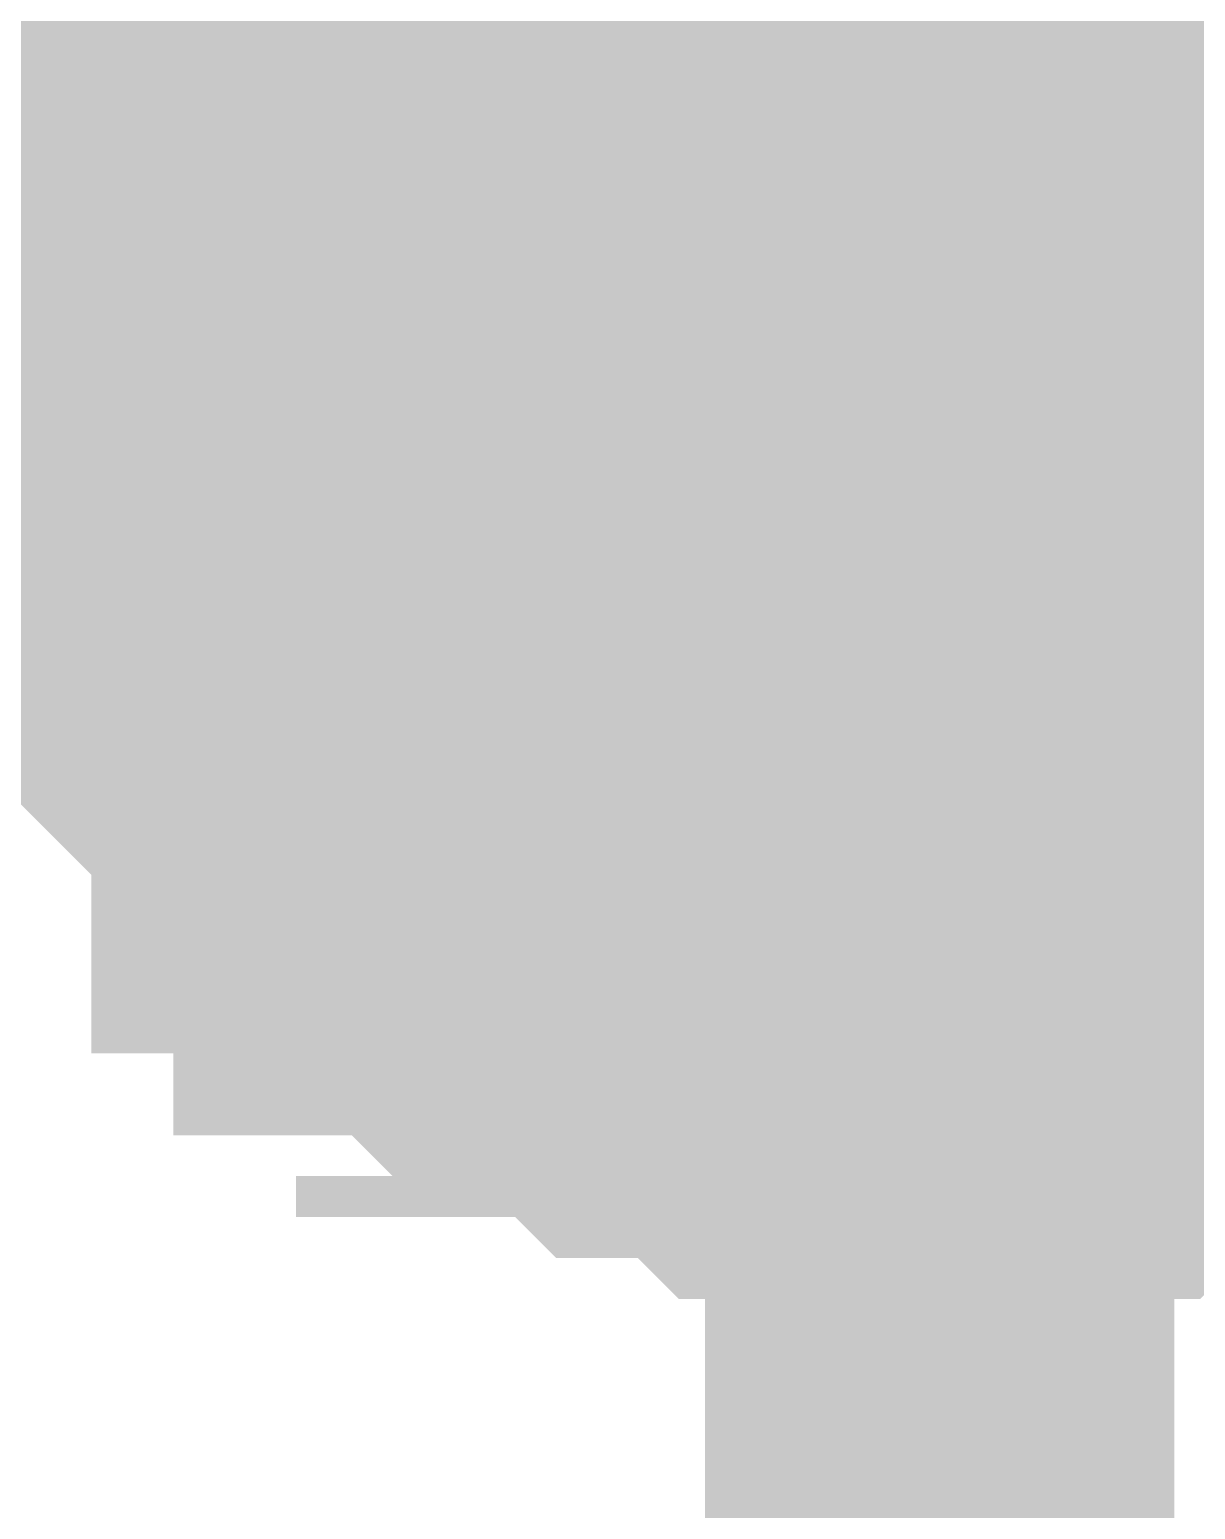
# Model space of a CAD drawing. Header units: inches. Extents: x 0 to 841, y 0 to 594.
# Drawn here: x 729.44 to 730.185, y 466.695 to 467.64 of the extents above; entities that cross this region are included whole.
import ezdxf

# ---------------------------------------------------------------- set-up
doc = ezdxf.new("R2010")
doc.units = ezdxf.units.IN
doc.layers.add('Sheet', color=255, linetype='Continuous')

msp = doc.modelspace()

# ---------------------------------------------------------------- linework, layer by layer
at = {"layer": 'Sheet'}
msp.add_lwpolyline([(729.74602, 467.50001, 0.508, 0.508, 1), (730.25402, 467.50001, 0.508, 0.508, 1)], format="xyseb", close=True, dxfattribs=at)
for points in [[(729.49904, 467.47581, 0.29972, 0.29972, 0), (729.49904, 467.50194, 0.29972, 0.29972, 0), (729.49904, 467.52807, 0.29972, 0.29972, 0), (729.49904, 467.5542, 0.29972, 0.29972, 0), (729.49904, 467.58033, 0.29972, 0.29972, 0), (729.52517, 467.60646, 0.29972, 0.29972, 0), (729.52517, 467.63259, 0.29972, 0.29972, 0), (729.52517, 467.65872, 0.29972, 0.29972, 0), (729.5513, 467.68485, 0.29972, 0.29972, 0), (729.5513, 467.71098, 0.29972, 0.29972, 0), (729.5513, 467.73711, 0.29972, 0.29972, 0), (729.57743, 467.73711, 0.29972, 0.29972, 0), (729.57743, 467.76324, 0.29972, 0.29972, 0), (729.60356, 467.78937, 0.29972, 0.29972, 0), (729.62969, 467.8155, 0.29972, 0.29972, 0)], [(729.49904, 467.47581, 0.29972, 0.29972, 0), (729.49904, 467.50194, 0.29972, 0.29972, 0), (729.49904, 467.52807, 0.29972, 0.29972, 0), (729.49904, 467.5542, 0.29972, 0.29972, 0), (729.49904, 467.58033, 0.29972, 0.29972, 0), (729.52517, 467.60646, 0.29972, 0.29972, 0), (729.52517, 467.63259, 0.29972, 0.29972, 0), (729.52517, 467.65872, 0.29972, 0.29972, 0), (729.5513, 467.68485, 0.29972, 0.29972, 0), (729.5513, 467.71098, 0.29972, 0.29972, 0), (729.5513, 467.73711, 0.29972, 0.29972, 0), (729.57743, 467.73711, 0.29972, 0.29972, 0), (729.57743, 467.76324, 0.29972, 0.29972, 0), (729.60356, 467.78937, 0.29972, 0.29972, 0), (729.62969, 467.8155, 0.29972, 0.29972, 0)], [(729.49904, 467.47581, 0.29972, 0.29972, 0), (729.49904, 467.50194, 0.29972, 0.29972, 0), (729.49904, 467.52807, 0.29972, 0.29972, 0), (729.49904, 467.5542, 0.29972, 0.29972, 0), (729.49904, 467.58033, 0.29972, 0.29972, 0), (729.52517, 467.60646, 0.29972, 0.29972, 0), (729.52517, 467.63259, 0.29972, 0.29972, 0), (729.52517, 467.65872, 0.29972, 0.29972, 0), (729.5513, 467.68485, 0.29972, 0.29972, 0), (729.5513, 467.71098, 0.29972, 0.29972, 0), (729.5513, 467.73711, 0.29972, 0.29972, 0), (729.57743, 467.73711, 0.29972, 0.29972, 0), (729.57743, 467.76324, 0.29972, 0.29972, 0), (729.60356, 467.78937, 0.29972, 0.29972, 0), (729.62969, 467.8155, 0.29972, 0.29972, 0)], [(729.49904, 467.47581, 0.29972, 0.29972, 0), (729.49904, 467.50194, 0.29972, 0.29972, 0), (729.49904, 467.52807, 0.29972, 0.29972, 0), (729.49904, 467.5542, 0.29972, 0.29972, 0), (729.49904, 467.58033, 0.29972, 0.29972, 0), (729.52517, 467.60646, 0.29972, 0.29972, 0), (729.52517, 467.63259, 0.29972, 0.29972, 0), (729.52517, 467.65872, 0.29972, 0.29972, 0), (729.5513, 467.68485, 0.29972, 0.29972, 0), (729.5513, 467.71098, 0.29972, 0.29972, 0), (729.5513, 467.73711, 0.29972, 0.29972, 0), (729.57743, 467.73711, 0.29972, 0.29972, 0), (729.57743, 467.76324, 0.29972, 0.29972, 0), (729.60356, 467.78937, 0.29972, 0.29972, 0), (729.62969, 467.8155, 0.29972, 0.29972, 0)], [(729.49904, 467.47581, 0.29972, 0.29972, 0), (729.49904, 467.50194, 0.29972, 0.29972, 0), (729.49904, 467.52807, 0.29972, 0.29972, 0), (729.49904, 467.5542, 0.29972, 0.29972, 0), (729.49904, 467.58033, 0.29972, 0.29972, 0), (729.52517, 467.60646, 0.29972, 0.29972, 0), (729.52517, 467.63259, 0.29972, 0.29972, 0), (729.52517, 467.65872, 0.29972, 0.29972, 0), (729.5513, 467.68485, 0.29972, 0.29972, 0), (729.5513, 467.71098, 0.29972, 0.29972, 0), (729.5513, 467.73711, 0.29972, 0.29972, 0), (729.57743, 467.73711, 0.29972, 0.29972, 0), (729.57743, 467.76324, 0.29972, 0.29972, 0), (729.60356, 467.78937, 0.29972, 0.29972, 0), (729.62969, 467.8155, 0.29972, 0.29972, 0)], [(729.49904, 467.47581, 0.29972, 0.29972, 0), (729.49904, 467.50194, 0.29972, 0.29972, 0), (729.49904, 467.52807, 0.29972, 0.29972, 0), (729.49904, 467.5542, 0.29972, 0.29972, 0), (729.49904, 467.58033, 0.29972, 0.29972, 0), (729.52517, 467.60646, 0.29972, 0.29972, 0), (729.52517, 467.63259, 0.29972, 0.29972, 0), (729.52517, 467.65872, 0.29972, 0.29972, 0), (729.5513, 467.68485, 0.29972, 0.29972, 0), (729.5513, 467.71098, 0.29972, 0.29972, 0), (729.5513, 467.73711, 0.29972, 0.29972, 0), (729.57743, 467.73711, 0.29972, 0.29972, 0), (729.57743, 467.76324, 0.29972, 0.29972, 0), (729.60356, 467.78937, 0.29972, 0.29972, 0), (729.62969, 467.8155, 0.29972, 0.29972, 0)], [(729.49904, 467.47581, 0.09906, 0.09906, 0), (729.49904, 467.50194, 0.09906, 0.09906, 0), (729.49904, 467.52807, 0.09906, 0.09906, 0), (729.49904, 467.5542, 0.09906, 0.09906, 0), (729.49904, 467.58033, 0.09906, 0.09906, 0), (729.52517, 467.60646, 0.09906, 0.09906, 0), (729.52517, 467.63259, 0.09906, 0.09906, 0), (729.52517, 467.65872, 0.09906, 0.09906, 0), (729.5513, 467.68485, 0.09906, 0.09906, 0), (729.5513, 467.71098, 0.09906, 0.09906, 0)], [(729.49904, 467.47581, 0.09906, 0.09906, 0), (729.49904, 467.50194, 0.09906, 0.09906, 0), (729.49904, 467.52807, 0.09906, 0.09906, 0), (729.49904, 467.5542, 0.09906, 0.09906, 0), (729.49904, 467.58033, 0.09906, 0.09906, 0), (729.52517, 467.60646, 0.09906, 0.09906, 0), (729.52517, 467.63259, 0.09906, 0.09906, 0), (729.52517, 467.65872, 0.09906, 0.09906, 0), (729.5513, 467.68485, 0.09906, 0.09906, 0), (729.5513, 467.71098, 0.09906, 0.09906, 0)], [(729.49904, 467.47581, 0.09906, 0.09906, 0), (729.49904, 467.50194, 0.09906, 0.09906, 0), (729.49904, 467.52807, 0.09906, 0.09906, 0), (729.49904, 467.5542, 0.09906, 0.09906, 0), (729.49904, 467.58033, 0.09906, 0.09906, 0), (729.52517, 467.60646, 0.09906, 0.09906, 0), (729.52517, 467.63259, 0.09906, 0.09906, 0), (729.52517, 467.65872, 0.09906, 0.09906, 0), (729.5513, 467.68485, 0.09906, 0.09906, 0), (729.5513, 467.71098, 0.09906, 0.09906, 0)], [(729.49904, 467.47581, 0.09906, 0.09906, 0), (729.49904, 467.50194, 0.09906, 0.09906, 0), (729.49904, 467.52807, 0.09906, 0.09906, 0), (729.49904, 467.5542, 0.09906, 0.09906, 0), (729.49904, 467.58033, 0.09906, 0.09906, 0), (729.52517, 467.60646, 0.09906, 0.09906, 0), (729.52517, 467.63259, 0.09906, 0.09906, 0), (729.52517, 467.65872, 0.09906, 0.09906, 0), (729.5513, 467.68485, 0.09906, 0.09906, 0), (729.5513, 467.71098, 0.09906, 0.09906, 0)], [(729.49904, 467.47581, 0.09906, 0.09906, 0), (729.49904, 467.50194, 0.09906, 0.09906, 0), (729.49904, 467.52807, 0.09906, 0.09906, 0), (729.49904, 467.5542, 0.09906, 0.09906, 0), (729.49904, 467.58033, 0.09906, 0.09906, 0), (729.52517, 467.60646, 0.09906, 0.09906, 0), (729.52517, 467.63259, 0.09906, 0.09906, 0), (729.52517, 467.65872, 0.09906, 0.09906, 0), (729.5513, 467.68485, 0.09906, 0.09906, 0), (729.5513, 467.71098, 0.09906, 0.09906, 0)], [(729.49904, 467.47581, 0.09906, 0.09906, 0), (729.49904, 467.50194, 0.09906, 0.09906, 0), (729.49904, 467.52807, 0.09906, 0.09906, 0), (729.49904, 467.5542, 0.09906, 0.09906, 0), (729.49904, 467.58033, 0.09906, 0.09906, 0), (729.52517, 467.60646, 0.09906, 0.09906, 0), (729.52517, 467.63259, 0.09906, 0.09906, 0), (729.52517, 467.65872, 0.09906, 0.09906, 0), (729.5513, 467.68485, 0.09906, 0.09906, 0), (729.5513, 467.71098, 0.09906, 0.09906, 0)], [(715.02246, 462.48487, 0.29972, 0.29972, 0), (730.02166, 462.48487, 0.29972, 0.29972, 0), (730.02166, 467.47581, 0.29972, 0.29972, 0)], [(730.02166, 467.47581, 0.29972, 0.29972, 0), (727.51308, 467.47581, 0.29972, 0.29972, 0)], [(730.02166, 466.97932, 0.29972, 0.29972, 0), (729.99553, 466.97932, 0.29972, 0.29972, 0), (729.96939, 466.97932, 0.29972, 0.29972, 0), (729.94326, 466.97932, 0.29972, 0.29972, 0), (729.91713, 466.97932, 0.29972, 0.29972, 0), (729.891, 467.00546, 0.29972, 0.29972, 0), (729.86487, 467.00546, 0.29972, 0.29972, 0), (729.83874, 467.00546, 0.29972, 0.29972, 0), (729.81261, 467.03159, 0.29972, 0.29972, 0), (729.78648, 467.03159, 0.29972, 0.29972, 0), (729.76035, 467.03159, 0.29972, 0.29972, 0), (729.76035, 467.05772, 0.29972, 0.29972, 0), (729.73422, 467.05772, 0.29972, 0.29972, 0), (729.70808, 467.08385, 0.29972, 0.29972, 0), (729.68195, 467.08385, 0.29972, 0.29972, 0), (729.68195, 467.10998, 0.29972, 0.29972, 0), (729.65582, 467.13611, 0.29972, 0.29972, 0), (729.62969, 467.13611, 0.29972, 0.29972, 0), (729.62969, 467.16224, 0.29972, 0.29972, 0), (729.60356, 467.18837, 0.29972, 0.29972, 0), (729.57743, 467.2145, 0.29972, 0.29972, 0), (729.57743, 467.2145, 0.29972, 0.29972, 0), (729.5513, 467.24063, 0.29972, 0.29972, 0), (729.5513, 467.26676, 0.29972, 0.29972, 0), (729.5513, 467.29289, 0.29972, 0.29972, 0), (729.52517, 467.31902, 0.29972, 0.29972, 0), (729.52517, 467.34515, 0.29972, 0.29972, 0), (729.52517, 467.34515, 0.29972, 0.29972, 0), (729.49904, 467.37128, 0.29972, 0.29972, 0), (729.49904, 467.39741, 0.29972, 0.29972, 0), (729.49904, 467.42354, 0.29972, 0.29972, 0), (729.49904, 467.44968, 0.29972, 0.29972, 0), (729.49904, 467.47581, 0.29972, 0.29972, 0)], [(729.49904, 467.47581, 0.29972, 0.29972, 0), (729.49904, 467.47581, 0.29972, 0.29972, 0)], [(730.02166, 466.97932, 0.29972, 0.29972, 0), (729.99553, 466.97932, 0.29972, 0.29972, 0), (729.96939, 466.97932, 0.29972, 0.29972, 0), (729.94326, 466.97932, 0.29972, 0.29972, 0), (729.91713, 466.97932, 0.29972, 0.29972, 0), (729.891, 467.00546, 0.29972, 0.29972, 0), (729.86487, 467.00546, 0.29972, 0.29972, 0), (729.83874, 467.00546, 0.29972, 0.29972, 0), (729.81261, 467.03159, 0.29972, 0.29972, 0), (729.78648, 467.03159, 0.29972, 0.29972, 0), (729.76035, 467.03159, 0.29972, 0.29972, 0), (729.76035, 467.05772, 0.29972, 0.29972, 0), (729.73422, 467.05772, 0.29972, 0.29972, 0), (729.70808, 467.08385, 0.29972, 0.29972, 0), (729.68195, 467.08385, 0.29972, 0.29972, 0), (729.68195, 467.10998, 0.29972, 0.29972, 0), (729.65582, 467.13611, 0.29972, 0.29972, 0), (729.62969, 467.13611, 0.29972, 0.29972, 0), (729.62969, 467.16224, 0.29972, 0.29972, 0), (729.60356, 467.18837, 0.29972, 0.29972, 0), (729.57743, 467.2145, 0.29972, 0.29972, 0), (729.57743, 467.2145, 0.29972, 0.29972, 0), (729.5513, 467.24063, 0.29972, 0.29972, 0), (729.5513, 467.26676, 0.29972, 0.29972, 0), (729.5513, 467.29289, 0.29972, 0.29972, 0), (729.52517, 467.31902, 0.29972, 0.29972, 0), (729.52517, 467.34515, 0.29972, 0.29972, 0), (729.52517, 467.34515, 0.29972, 0.29972, 0), (729.49904, 467.37128, 0.29972, 0.29972, 0), (729.49904, 467.39741, 0.29972, 0.29972, 0), (729.49904, 467.42354, 0.29972, 0.29972, 0), (729.49904, 467.44968, 0.29972, 0.29972, 0), (729.49904, 467.47581, 0.29972, 0.29972, 0)], [(729.49904, 467.47581, 0.29972, 0.29972, 0), (729.49904, 467.47581, 0.29972, 0.29972, 0)], [(730.02166, 466.97932, 0.29972, 0.29972, 0), (729.99553, 466.97932, 0.29972, 0.29972, 0), (729.96939, 466.97932, 0.29972, 0.29972, 0), (729.94326, 466.97932, 0.29972, 0.29972, 0), (729.91713, 466.97932, 0.29972, 0.29972, 0), (729.891, 467.00546, 0.29972, 0.29972, 0), (729.86487, 467.00546, 0.29972, 0.29972, 0), (729.83874, 467.00546, 0.29972, 0.29972, 0), (729.81261, 467.03159, 0.29972, 0.29972, 0), (729.78648, 467.03159, 0.29972, 0.29972, 0), (729.76035, 467.03159, 0.29972, 0.29972, 0), (729.76035, 467.05772, 0.29972, 0.29972, 0), (729.73422, 467.05772, 0.29972, 0.29972, 0), (729.70808, 467.08385, 0.29972, 0.29972, 0), (729.68195, 467.08385, 0.29972, 0.29972, 0), (729.68195, 467.10998, 0.29972, 0.29972, 0), (729.65582, 467.13611, 0.29972, 0.29972, 0), (729.62969, 467.13611, 0.29972, 0.29972, 0), (729.62969, 467.16224, 0.29972, 0.29972, 0), (729.60356, 467.18837, 0.29972, 0.29972, 0), (729.57743, 467.2145, 0.29972, 0.29972, 0), (729.57743, 467.2145, 0.29972, 0.29972, 0), (729.5513, 467.24063, 0.29972, 0.29972, 0), (729.5513, 467.26676, 0.29972, 0.29972, 0), (729.5513, 467.29289, 0.29972, 0.29972, 0), (729.52517, 467.31902, 0.29972, 0.29972, 0), (729.52517, 467.34515, 0.29972, 0.29972, 0), (729.52517, 467.34515, 0.29972, 0.29972, 0), (729.49904, 467.37128, 0.29972, 0.29972, 0), (729.49904, 467.39741, 0.29972, 0.29972, 0), (729.49904, 467.42354, 0.29972, 0.29972, 0), (729.49904, 467.44968, 0.29972, 0.29972, 0), (729.49904, 467.47581, 0.29972, 0.29972, 0)], [(729.49904, 467.47581, 0.29972, 0.29972, 0), (729.49904, 467.47581, 0.29972, 0.29972, 0)], [(730.02166, 466.97932, 0.29972, 0.29972, 0), (729.99553, 466.97932, 0.29972, 0.29972, 0), (729.96939, 466.97932, 0.29972, 0.29972, 0), (729.94326, 466.97932, 0.29972, 0.29972, 0), (729.91713, 466.97932, 0.29972, 0.29972, 0), (729.891, 467.00546, 0.29972, 0.29972, 0), (729.86487, 467.00546, 0.29972, 0.29972, 0), (729.83874, 467.00546, 0.29972, 0.29972, 0), (729.81261, 467.03159, 0.29972, 0.29972, 0), (729.78648, 467.03159, 0.29972, 0.29972, 0), (729.76035, 467.03159, 0.29972, 0.29972, 0), (729.76035, 467.05772, 0.29972, 0.29972, 0), (729.73422, 467.05772, 0.29972, 0.29972, 0), (729.70808, 467.08385, 0.29972, 0.29972, 0), (729.68195, 467.08385, 0.29972, 0.29972, 0), (729.68195, 467.10998, 0.29972, 0.29972, 0), (729.65582, 467.13611, 0.29972, 0.29972, 0), (729.62969, 467.13611, 0.29972, 0.29972, 0), (729.62969, 467.16224, 0.29972, 0.29972, 0), (729.60356, 467.18837, 0.29972, 0.29972, 0), (729.57743, 467.2145, 0.29972, 0.29972, 0), (729.57743, 467.2145, 0.29972, 0.29972, 0), (729.5513, 467.24063, 0.29972, 0.29972, 0), (729.5513, 467.26676, 0.29972, 0.29972, 0), (729.5513, 467.29289, 0.29972, 0.29972, 0), (729.52517, 467.31902, 0.29972, 0.29972, 0), (729.52517, 467.34515, 0.29972, 0.29972, 0), (729.52517, 467.34515, 0.29972, 0.29972, 0), (729.49904, 467.37128, 0.29972, 0.29972, 0), (729.49904, 467.39741, 0.29972, 0.29972, 0), (729.49904, 467.42354, 0.29972, 0.29972, 0), (729.49904, 467.44968, 0.29972, 0.29972, 0), (729.49904, 467.47581, 0.29972, 0.29972, 0)], [(729.49904, 467.47581, 0.29972, 0.29972, 0), (729.49904, 467.47581, 0.29972, 0.29972, 0)], [(730.02166, 466.97932, 0.29972, 0.29972, 0), (729.99553, 466.97932, 0.29972, 0.29972, 0), (729.96939, 466.97932, 0.29972, 0.29972, 0), (729.94326, 466.97932, 0.29972, 0.29972, 0), (729.91713, 466.97932, 0.29972, 0.29972, 0), (729.891, 467.00546, 0.29972, 0.29972, 0), (729.86487, 467.00546, 0.29972, 0.29972, 0), (729.83874, 467.00546, 0.29972, 0.29972, 0), (729.81261, 467.03159, 0.29972, 0.29972, 0), (729.78648, 467.03159, 0.29972, 0.29972, 0), (729.76035, 467.03159, 0.29972, 0.29972, 0), (729.76035, 467.05772, 0.29972, 0.29972, 0), (729.73422, 467.05772, 0.29972, 0.29972, 0), (729.70808, 467.08385, 0.29972, 0.29972, 0), (729.68195, 467.08385, 0.29972, 0.29972, 0), (729.68195, 467.10998, 0.29972, 0.29972, 0), (729.65582, 467.13611, 0.29972, 0.29972, 0), (729.62969, 467.13611, 0.29972, 0.29972, 0), (729.62969, 467.16224, 0.29972, 0.29972, 0), (729.60356, 467.18837, 0.29972, 0.29972, 0), (729.57743, 467.2145, 0.29972, 0.29972, 0), (729.57743, 467.2145, 0.29972, 0.29972, 0), (729.5513, 467.24063, 0.29972, 0.29972, 0), (729.5513, 467.26676, 0.29972, 0.29972, 0), (729.5513, 467.29289, 0.29972, 0.29972, 0), (729.52517, 467.31902, 0.29972, 0.29972, 0), (729.52517, 467.34515, 0.29972, 0.29972, 0), (729.52517, 467.34515, 0.29972, 0.29972, 0), (729.49904, 467.37128, 0.29972, 0.29972, 0), (729.49904, 467.39741, 0.29972, 0.29972, 0), (729.49904, 467.42354, 0.29972, 0.29972, 0), (729.49904, 467.44968, 0.29972, 0.29972, 0), (729.49904, 467.47581, 0.29972, 0.29972, 0)], [(729.49904, 467.47581, 0.29972, 0.29972, 0), (729.49904, 467.47581, 0.29972, 0.29972, 0)], [(730.02166, 466.97932, 0.29972, 0.29972, 0), (729.99553, 466.97932, 0.29972, 0.29972, 0), (729.96939, 466.97932, 0.29972, 0.29972, 0), (729.94326, 466.97932, 0.29972, 0.29972, 0), (729.91713, 466.97932, 0.29972, 0.29972, 0), (729.891, 467.00546, 0.29972, 0.29972, 0), (729.86487, 467.00546, 0.29972, 0.29972, 0), (729.83874, 467.00546, 0.29972, 0.29972, 0), (729.81261, 467.03159, 0.29972, 0.29972, 0), (729.78648, 467.03159, 0.29972, 0.29972, 0), (729.76035, 467.03159, 0.29972, 0.29972, 0), (729.76035, 467.05772, 0.29972, 0.29972, 0), (729.73422, 467.05772, 0.29972, 0.29972, 0), (729.70808, 467.08385, 0.29972, 0.29972, 0), (729.68195, 467.08385, 0.29972, 0.29972, 0), (729.68195, 467.10998, 0.29972, 0.29972, 0), (729.65582, 467.13611, 0.29972, 0.29972, 0), (729.62969, 467.13611, 0.29972, 0.29972, 0), (729.62969, 467.16224, 0.29972, 0.29972, 0), (729.60356, 467.18837, 0.29972, 0.29972, 0), (729.57743, 467.2145, 0.29972, 0.29972, 0), (729.57743, 467.2145, 0.29972, 0.29972, 0), (729.5513, 467.24063, 0.29972, 0.29972, 0), (729.5513, 467.26676, 0.29972, 0.29972, 0), (729.5513, 467.29289, 0.29972, 0.29972, 0), (729.52517, 467.31902, 0.29972, 0.29972, 0), (729.52517, 467.34515, 0.29972, 0.29972, 0), (729.52517, 467.34515, 0.29972, 0.29972, 0), (729.49904, 467.37128, 0.29972, 0.29972, 0), (729.49904, 467.39741, 0.29972, 0.29972, 0), (729.49904, 467.42354, 0.29972, 0.29972, 0), (729.49904, 467.44968, 0.29972, 0.29972, 0), (729.49904, 467.47581, 0.29972, 0.29972, 0)], [(729.49904, 467.47581, 0.29972, 0.29972, 0), (729.49904, 467.47581, 0.29972, 0.29972, 0)], [(732.5041, 467.47581, 0.29972, 0.29972, 0), (730.02166, 467.47581, 0.29972, 0.29972, 0)], [(730.02166, 466.97932, 0.09906, 0.09906, 0), (729.99553, 466.97932, 0.09906, 0.09906, 0), (729.96939, 466.97932, 0.09906, 0.09906, 0), (729.94326, 466.97932, 0.09906, 0.09906, 0), (729.91713, 466.97932, 0.09906, 0.09906, 0), (729.891, 467.00546, 0.09906, 0.09906, 0), (729.86487, 467.00546, 0.09906, 0.09906, 0), (729.83874, 467.00546, 0.09906, 0.09906, 0), (729.81261, 467.03159, 0.09906, 0.09906, 0), (729.78648, 467.03159, 0.09906, 0.09906, 0), (729.76035, 467.03159, 0.09906, 0.09906, 0), (729.76035, 467.05772, 0.09906, 0.09906, 0), (729.73422, 467.05772, 0.09906, 0.09906, 0), (729.70808, 467.08385, 0.09906, 0.09906, 0), (729.68195, 467.08385, 0.09906, 0.09906, 0), (729.68195, 467.10998, 0.09906, 0.09906, 0), (729.65582, 467.13611, 0.09906, 0.09906, 0), (729.62969, 467.13611, 0.09906, 0.09906, 0), (729.62969, 467.16224, 0.09906, 0.09906, 0), (729.60356, 467.18837, 0.09906, 0.09906, 0), (729.57743, 467.2145, 0.09906, 0.09906, 0), (729.57743, 467.2145, 0.09906, 0.09906, 0), (729.5513, 467.24063, 0.09906, 0.09906, 0), (729.5513, 467.26676, 0.09906, 0.09906, 0), (729.5513, 467.29289, 0.09906, 0.09906, 0), (729.52517, 467.31902, 0.09906, 0.09906, 0), (729.52517, 467.34515, 0.09906, 0.09906, 0), (729.52517, 467.34515, 0.09906, 0.09906, 0), (729.49904, 467.37128, 0.09906, 0.09906, 0), (729.49904, 467.39741, 0.09906, 0.09906, 0), (729.49904, 467.42354, 0.09906, 0.09906, 0), (729.49904, 467.44968, 0.09906, 0.09906, 0), (729.49904, 467.47581, 0.09906, 0.09906, 0)], [(729.49904, 467.47581, 0.09906, 0.09906, 0), (729.49904, 467.47581, 0.09906, 0.09906, 0)], [(730.02166, 466.97932, 0.09906, 0.09906, 0), (729.99553, 466.97932, 0.09906, 0.09906, 0), (729.96939, 466.97932, 0.09906, 0.09906, 0), (729.94326, 466.97932, 0.09906, 0.09906, 0), (729.91713, 466.97932, 0.09906, 0.09906, 0), (729.891, 467.00546, 0.09906, 0.09906, 0), (729.86487, 467.00546, 0.09906, 0.09906, 0), (729.83874, 467.00546, 0.09906, 0.09906, 0), (729.81261, 467.03159, 0.09906, 0.09906, 0), (729.78648, 467.03159, 0.09906, 0.09906, 0), (729.76035, 467.03159, 0.09906, 0.09906, 0), (729.76035, 467.05772, 0.09906, 0.09906, 0), (729.73422, 467.05772, 0.09906, 0.09906, 0), (729.70808, 467.08385, 0.09906, 0.09906, 0), (729.68195, 467.08385, 0.09906, 0.09906, 0), (729.68195, 467.10998, 0.09906, 0.09906, 0), (729.65582, 467.13611, 0.09906, 0.09906, 0), (729.62969, 467.13611, 0.09906, 0.09906, 0), (729.62969, 467.16224, 0.09906, 0.09906, 0), (729.60356, 467.18837, 0.09906, 0.09906, 0), (729.57743, 467.2145, 0.09906, 0.09906, 0), (729.57743, 467.2145, 0.09906, 0.09906, 0), (729.5513, 467.24063, 0.09906, 0.09906, 0), (729.5513, 467.26676, 0.09906, 0.09906, 0), (729.5513, 467.29289, 0.09906, 0.09906, 0), (729.52517, 467.31902, 0.09906, 0.09906, 0), (729.52517, 467.34515, 0.09906, 0.09906, 0), (729.52517, 467.34515, 0.09906, 0.09906, 0), (729.49904, 467.37128, 0.09906, 0.09906, 0), (729.49904, 467.39741, 0.09906, 0.09906, 0), (729.49904, 467.42354, 0.09906, 0.09906, 0), (729.49904, 467.44968, 0.09906, 0.09906, 0), (729.49904, 467.47581, 0.09906, 0.09906, 0)], [(729.49904, 467.47581, 0.09906, 0.09906, 0), (729.49904, 467.47581, 0.09906, 0.09906, 0)], [(730.02166, 466.97932, 0.09906, 0.09906, 0), (729.99553, 466.97932, 0.09906, 0.09906, 0), (729.96939, 466.97932, 0.09906, 0.09906, 0), (729.94326, 466.97932, 0.09906, 0.09906, 0), (729.91713, 466.97932, 0.09906, 0.09906, 0), (729.891, 467.00546, 0.09906, 0.09906, 0), (729.86487, 467.00546, 0.09906, 0.09906, 0), (729.83874, 467.00546, 0.09906, 0.09906, 0), (729.81261, 467.03159, 0.09906, 0.09906, 0), (729.78648, 467.03159, 0.09906, 0.09906, 0), (729.76035, 467.03159, 0.09906, 0.09906, 0), (729.76035, 467.05772, 0.09906, 0.09906, 0), (729.73422, 467.05772, 0.09906, 0.09906, 0), (729.70808, 467.08385, 0.09906, 0.09906, 0), (729.68195, 467.08385, 0.09906, 0.09906, 0), (729.68195, 467.10998, 0.09906, 0.09906, 0), (729.65582, 467.13611, 0.09906, 0.09906, 0), (729.62969, 467.13611, 0.09906, 0.09906, 0), (729.62969, 467.16224, 0.09906, 0.09906, 0), (729.60356, 467.18837, 0.09906, 0.09906, 0), (729.57743, 467.2145, 0.09906, 0.09906, 0), (729.57743, 467.2145, 0.09906, 0.09906, 0), (729.5513, 467.24063, 0.09906, 0.09906, 0), (729.5513, 467.26676, 0.09906, 0.09906, 0), (729.5513, 467.29289, 0.09906, 0.09906, 0), (729.52517, 467.31902, 0.09906, 0.09906, 0), (729.52517, 467.34515, 0.09906, 0.09906, 0), (729.52517, 467.34515, 0.09906, 0.09906, 0), (729.49904, 467.37128, 0.09906, 0.09906, 0), (729.49904, 467.39741, 0.09906, 0.09906, 0), (729.49904, 467.42354, 0.09906, 0.09906, 0), (729.49904, 467.44968, 0.09906, 0.09906, 0), (729.49904, 467.47581, 0.09906, 0.09906, 0)], [(729.49904, 467.47581, 0.09906, 0.09906, 0), (729.49904, 467.47581, 0.09906, 0.09906, 0)], [(730.02166, 466.97932, 0.09906, 0.09906, 0), (729.99553, 466.97932, 0.09906, 0.09906, 0), (729.96939, 466.97932, 0.09906, 0.09906, 0), (729.94326, 466.97932, 0.09906, 0.09906, 0), (729.91713, 466.97932, 0.09906, 0.09906, 0), (729.891, 467.00546, 0.09906, 0.09906, 0), (729.86487, 467.00546, 0.09906, 0.09906, 0), (729.83874, 467.00546, 0.09906, 0.09906, 0), (729.81261, 467.03159, 0.09906, 0.09906, 0), (729.78648, 467.03159, 0.09906, 0.09906, 0), (729.76035, 467.03159, 0.09906, 0.09906, 0), (729.76035, 467.05772, 0.09906, 0.09906, 0), (729.73422, 467.05772, 0.09906, 0.09906, 0), (729.70808, 467.08385, 0.09906, 0.09906, 0), (729.68195, 467.08385, 0.09906, 0.09906, 0), (729.68195, 467.10998, 0.09906, 0.09906, 0), (729.65582, 467.13611, 0.09906, 0.09906, 0), (729.62969, 467.13611, 0.09906, 0.09906, 0), (729.62969, 467.16224, 0.09906, 0.09906, 0), (729.60356, 467.18837, 0.09906, 0.09906, 0), (729.57743, 467.2145, 0.09906, 0.09906, 0), (729.57743, 467.2145, 0.09906, 0.09906, 0), (729.5513, 467.24063, 0.09906, 0.09906, 0), (729.5513, 467.26676, 0.09906, 0.09906, 0), (729.5513, 467.29289, 0.09906, 0.09906, 0), (729.52517, 467.31902, 0.09906, 0.09906, 0), (729.52517, 467.34515, 0.09906, 0.09906, 0), (729.52517, 467.34515, 0.09906, 0.09906, 0), (729.49904, 467.37128, 0.09906, 0.09906, 0), (729.49904, 467.39741, 0.09906, 0.09906, 0), (729.49904, 467.42354, 0.09906, 0.09906, 0), (729.49904, 467.44968, 0.09906, 0.09906, 0), (729.49904, 467.47581, 0.09906, 0.09906, 0)], [(729.49904, 467.47581, 0.09906, 0.09906, 0), (729.49904, 467.47581, 0.09906, 0.09906, 0)], [(730.02166, 466.97932, 0.09906, 0.09906, 0), (729.99553, 466.97932, 0.09906, 0.09906, 0), (729.96939, 466.97932, 0.09906, 0.09906, 0), (729.94326, 466.97932, 0.09906, 0.09906, 0), (729.91713, 466.97932, 0.09906, 0.09906, 0), (729.891, 467.00546, 0.09906, 0.09906, 0), (729.86487, 467.00546, 0.09906, 0.09906, 0), (729.83874, 467.00546, 0.09906, 0.09906, 0), (729.81261, 467.03159, 0.09906, 0.09906, 0), (729.78648, 467.03159, 0.09906, 0.09906, 0), (729.76035, 467.03159, 0.09906, 0.09906, 0), (729.76035, 467.05772, 0.09906, 0.09906, 0), (729.73422, 467.05772, 0.09906, 0.09906, 0), (729.70808, 467.08385, 0.09906, 0.09906, 0), (729.68195, 467.08385, 0.09906, 0.09906, 0), (729.68195, 467.10998, 0.09906, 0.09906, 0), (729.65582, 467.13611, 0.09906, 0.09906, 0), (729.62969, 467.13611, 0.09906, 0.09906, 0), (729.62969, 467.16224, 0.09906, 0.09906, 0), (729.60356, 467.18837, 0.09906, 0.09906, 0), (729.57743, 467.2145, 0.09906, 0.09906, 0), (729.57743, 467.2145, 0.09906, 0.09906, 0), (729.5513, 467.24063, 0.09906, 0.09906, 0), (729.5513, 467.26676, 0.09906, 0.09906, 0), (729.5513, 467.29289, 0.09906, 0.09906, 0), (729.52517, 467.31902, 0.09906, 0.09906, 0), (729.52517, 467.34515, 0.09906, 0.09906, 0), (729.52517, 467.34515, 0.09906, 0.09906, 0), (729.49904, 467.37128, 0.09906, 0.09906, 0), (729.49904, 467.39741, 0.09906, 0.09906, 0), (729.49904, 467.42354, 0.09906, 0.09906, 0), (729.49904, 467.44968, 0.09906, 0.09906, 0), (729.49904, 467.47581, 0.09906, 0.09906, 0)], [(729.49904, 467.47581, 0.09906, 0.09906, 0), (729.49904, 467.47581, 0.09906, 0.09906, 0)], [(730.02166, 466.97932, 0.09906, 0.09906, 0), (729.99553, 466.97932, 0.09906, 0.09906, 0), (729.96939, 466.97932, 0.09906, 0.09906, 0), (729.94326, 466.97932, 0.09906, 0.09906, 0), (729.91713, 466.97932, 0.09906, 0.09906, 0), (729.891, 467.00546, 0.09906, 0.09906, 0), (729.86487, 467.00546, 0.09906, 0.09906, 0), (729.83874, 467.00546, 0.09906, 0.09906, 0), (729.81261, 467.03159, 0.09906, 0.09906, 0), (729.78648, 467.03159, 0.09906, 0.09906, 0), (729.76035, 467.03159, 0.09906, 0.09906, 0), (729.76035, 467.05772, 0.09906, 0.09906, 0), (729.73422, 467.05772, 0.09906, 0.09906, 0), (729.70808, 467.08385, 0.09906, 0.09906, 0), (729.68195, 467.08385, 0.09906, 0.09906, 0), (729.68195, 467.10998, 0.09906, 0.09906, 0), (729.65582, 467.13611, 0.09906, 0.09906, 0), (729.62969, 467.13611, 0.09906, 0.09906, 0), (729.62969, 467.16224, 0.09906, 0.09906, 0), (729.60356, 467.18837, 0.09906, 0.09906, 0), (729.57743, 467.2145, 0.09906, 0.09906, 0), (729.57743, 467.2145, 0.09906, 0.09906, 0), (729.5513, 467.24063, 0.09906, 0.09906, 0), (729.5513, 467.26676, 0.09906, 0.09906, 0), (729.5513, 467.29289, 0.09906, 0.09906, 0), (729.52517, 467.31902, 0.09906, 0.09906, 0), (729.52517, 467.34515, 0.09906, 0.09906, 0), (729.52517, 467.34515, 0.09906, 0.09906, 0), (729.49904, 467.37128, 0.09906, 0.09906, 0), (729.49904, 467.39741, 0.09906, 0.09906, 0), (729.49904, 467.42354, 0.09906, 0.09906, 0), (729.49904, 467.44968, 0.09906, 0.09906, 0), (729.49904, 467.47581, 0.09906, 0.09906, 0)], [(729.49904, 467.47581, 0.09906, 0.09906, 0), (729.49904, 467.47581, 0.09906, 0.09906, 0)], [(730.33523, 467.08385, 0.29972, 0.29972, 0), (730.3091, 467.08385, 0.29972, 0.29972, 0), (730.28297, 467.05772, 0.29972, 0.29972, 0), (730.28297, 467.05772, 0.29972, 0.29972, 0), (730.25684, 467.03159, 0.29972, 0.29972, 0), (730.2307, 467.03159, 0.29972, 0.29972, 0), (730.20457, 467.03159, 0.29972, 0.29972, 0), (730.17844, 467.00546, 0.29972, 0.29972, 0), (730.15231, 467.00546, 0.29972, 0.29972, 0), (730.15231, 467.00546, 0.29972, 0.29972, 0), (730.12618, 466.97932, 0.29972, 0.29972, 0), (730.10005, 466.97932, 0.29972, 0.29972, 0), (730.07392, 466.97932, 0.29972, 0.29972, 0), (730.04779, 466.97932, 0.29972, 0.29972, 0), (730.02166, 466.97932, 0.29972, 0.29972, 0)], [(730.33523, 467.08385, 0.29972, 0.29972, 0), (730.3091, 467.08385, 0.29972, 0.29972, 0), (730.28297, 467.05772, 0.29972, 0.29972, 0), (730.28297, 467.05772, 0.29972, 0.29972, 0), (730.25684, 467.03159, 0.29972, 0.29972, 0), (730.2307, 467.03159, 0.29972, 0.29972, 0), (730.20457, 467.03159, 0.29972, 0.29972, 0), (730.17844, 467.00546, 0.29972, 0.29972, 0), (730.15231, 467.00546, 0.29972, 0.29972, 0), (730.15231, 467.00546, 0.29972, 0.29972, 0), (730.12618, 466.97932, 0.29972, 0.29972, 0), (730.10005, 466.97932, 0.29972, 0.29972, 0), (730.07392, 466.97932, 0.29972, 0.29972, 0), (730.04779, 466.97932, 0.29972, 0.29972, 0), (730.02166, 466.97932, 0.29972, 0.29972, 0)], [(730.33523, 467.08385, 0.29972, 0.29972, 0), (730.3091, 467.08385, 0.29972, 0.29972, 0), (730.28297, 467.05772, 0.29972, 0.29972, 0), (730.28297, 467.05772, 0.29972, 0.29972, 0), (730.25684, 467.03159, 0.29972, 0.29972, 0), (730.2307, 467.03159, 0.29972, 0.29972, 0), (730.20457, 467.03159, 0.29972, 0.29972, 0), (730.17844, 467.00546, 0.29972, 0.29972, 0), (730.15231, 467.00546, 0.29972, 0.29972, 0), (730.15231, 467.00546, 0.29972, 0.29972, 0), (730.12618, 466.97932, 0.29972, 0.29972, 0), (730.10005, 466.97932, 0.29972, 0.29972, 0), (730.07392, 466.97932, 0.29972, 0.29972, 0), (730.04779, 466.97932, 0.29972, 0.29972, 0), (730.02166, 466.97932, 0.29972, 0.29972, 0)], [(730.33523, 467.08385, 0.29972, 0.29972, 0), (730.3091, 467.08385, 0.29972, 0.29972, 0), (730.28297, 467.05772, 0.29972, 0.29972, 0), (730.28297, 467.05772, 0.29972, 0.29972, 0), (730.25684, 467.03159, 0.29972, 0.29972, 0), (730.2307, 467.03159, 0.29972, 0.29972, 0), (730.20457, 467.03159, 0.29972, 0.29972, 0), (730.17844, 467.00546, 0.29972, 0.29972, 0), (730.15231, 467.00546, 0.29972, 0.29972, 0), (730.15231, 467.00546, 0.29972, 0.29972, 0), (730.12618, 466.97932, 0.29972, 0.29972, 0), (730.10005, 466.97932, 0.29972, 0.29972, 0), (730.07392, 466.97932, 0.29972, 0.29972, 0), (730.04779, 466.97932, 0.29972, 0.29972, 0), (730.02166, 466.97932, 0.29972, 0.29972, 0)], [(730.33523, 467.08385, 0.29972, 0.29972, 0), (730.3091, 467.08385, 0.29972, 0.29972, 0), (730.28297, 467.05772, 0.29972, 0.29972, 0), (730.28297, 467.05772, 0.29972, 0.29972, 0), (730.25684, 467.03159, 0.29972, 0.29972, 0), (730.2307, 467.03159, 0.29972, 0.29972, 0), (730.20457, 467.03159, 0.29972, 0.29972, 0), (730.17844, 467.00546, 0.29972, 0.29972, 0), (730.15231, 467.00546, 0.29972, 0.29972, 0), (730.15231, 467.00546, 0.29972, 0.29972, 0), (730.12618, 466.97932, 0.29972, 0.29972, 0), (730.10005, 466.97932, 0.29972, 0.29972, 0), (730.07392, 466.97932, 0.29972, 0.29972, 0), (730.04779, 466.97932, 0.29972, 0.29972, 0), (730.02166, 466.97932, 0.29972, 0.29972, 0)], [(730.33523, 467.08385, 0.29972, 0.29972, 0), (730.3091, 467.08385, 0.29972, 0.29972, 0), (730.28297, 467.05772, 0.29972, 0.29972, 0), (730.28297, 467.05772, 0.29972, 0.29972, 0), (730.25684, 467.03159, 0.29972, 0.29972, 0), (730.2307, 467.03159, 0.29972, 0.29972, 0), (730.20457, 467.03159, 0.29972, 0.29972, 0), (730.17844, 467.00546, 0.29972, 0.29972, 0), (730.15231, 467.00546, 0.29972, 0.29972, 0), (730.15231, 467.00546, 0.29972, 0.29972, 0), (730.12618, 466.97932, 0.29972, 0.29972, 0), (730.10005, 466.97932, 0.29972, 0.29972, 0), (730.07392, 466.97932, 0.29972, 0.29972, 0), (730.04779, 466.97932, 0.29972, 0.29972, 0), (730.02166, 466.97932, 0.29972, 0.29972, 0)], [(730.25684, 467.03159, 0.09906, 0.09906, 0), (730.2307, 467.03159, 0.09906, 0.09906, 0), (730.20457, 467.03159, 0.09906, 0.09906, 0), (730.17844, 467.00546, 0.09906, 0.09906, 0), (730.15231, 467.00546, 0.09906, 0.09906, 0), (730.15231, 467.00546, 0.09906, 0.09906, 0), (730.12618, 466.97932, 0.09906, 0.09906, 0), (730.10005, 466.97932, 0.09906, 0.09906, 0), (730.07392, 466.97932, 0.09906, 0.09906, 0), (730.04779, 466.97932, 0.09906, 0.09906, 0), (730.02166, 466.97932, 0.09906, 0.09906, 0)], [(730.25684, 467.03159, 0.09906, 0.09906, 0), (730.2307, 467.03159, 0.09906, 0.09906, 0), (730.20457, 467.03159, 0.09906, 0.09906, 0), (730.17844, 467.00546, 0.09906, 0.09906, 0), (730.15231, 467.00546, 0.09906, 0.09906, 0), (730.15231, 467.00546, 0.09906, 0.09906, 0), (730.12618, 466.97932, 0.09906, 0.09906, 0), (730.10005, 466.97932, 0.09906, 0.09906, 0), (730.07392, 466.97932, 0.09906, 0.09906, 0), (730.04779, 466.97932, 0.09906, 0.09906, 0), (730.02166, 466.97932, 0.09906, 0.09906, 0)], [(730.25684, 467.03159, 0.09906, 0.09906, 0), (730.2307, 467.03159, 0.09906, 0.09906, 0), (730.20457, 467.03159, 0.09906, 0.09906, 0), (730.17844, 467.00546, 0.09906, 0.09906, 0), (730.15231, 467.00546, 0.09906, 0.09906, 0), (730.15231, 467.00546, 0.09906, 0.09906, 0), (730.12618, 466.97932, 0.09906, 0.09906, 0), (730.10005, 466.97932, 0.09906, 0.09906, 0), (730.07392, 466.97932, 0.09906, 0.09906, 0), (730.04779, 466.97932, 0.09906, 0.09906, 0), (730.02166, 466.97932, 0.09906, 0.09906, 0)], [(730.25684, 467.03159, 0.09906, 0.09906, 0), (730.2307, 467.03159, 0.09906, 0.09906, 0), (730.20457, 467.03159, 0.09906, 0.09906, 0), (730.17844, 467.00546, 0.09906, 0.09906, 0), (730.15231, 467.00546, 0.09906, 0.09906, 0), (730.15231, 467.00546, 0.09906, 0.09906, 0), (730.12618, 466.97932, 0.09906, 0.09906, 0), (730.10005, 466.97932, 0.09906, 0.09906, 0), (730.07392, 466.97932, 0.09906, 0.09906, 0), (730.04779, 466.97932, 0.09906, 0.09906, 0), (730.02166, 466.97932, 0.09906, 0.09906, 0)], [(730.25684, 467.03159, 0.09906, 0.09906, 0), (730.2307, 467.03159, 0.09906, 0.09906, 0), (730.20457, 467.03159, 0.09906, 0.09906, 0), (730.17844, 467.00546, 0.09906, 0.09906, 0), (730.15231, 467.00546, 0.09906, 0.09906, 0), (730.15231, 467.00546, 0.09906, 0.09906, 0), (730.12618, 466.97932, 0.09906, 0.09906, 0), (730.10005, 466.97932, 0.09906, 0.09906, 0), (730.07392, 466.97932, 0.09906, 0.09906, 0), (730.04779, 466.97932, 0.09906, 0.09906, 0), (730.02166, 466.97932, 0.09906, 0.09906, 0)], [(730.25684, 467.03159, 0.09906, 0.09906, 0), (730.2307, 467.03159, 0.09906, 0.09906, 0), (730.20457, 467.03159, 0.09906, 0.09906, 0), (730.17844, 467.00546, 0.09906, 0.09906, 0), (730.15231, 467.00546, 0.09906, 0.09906, 0), (730.15231, 467.00546, 0.09906, 0.09906, 0), (730.12618, 466.97932, 0.09906, 0.09906, 0), (730.10005, 466.97932, 0.09906, 0.09906, 0), (730.07392, 466.97932, 0.09906, 0.09906, 0), (730.04779, 466.97932, 0.09906, 0.09906, 0), (730.02166, 466.97932, 0.09906, 0.09906, 0)]]:
    msp.add_lwpolyline(points, format="xyseb", dxfattribs=at)

doc.saveas('drawing.dxf')
